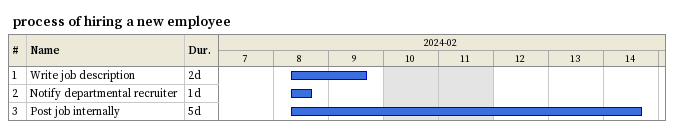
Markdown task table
process of hiring a new employee

| ID | Task | Duration | Start | Finish |
|---|---|---|---|---|
| 1 | Write job description | 2d | 2024-02-08 | 2024-02-09 |
| 2 | Notify departmental recruiter | 1d | 2024-02-08 | 2024-02-08 |
| 3 | Post job internally | 5d | 2024-02-08 | 2024-02-14 |
